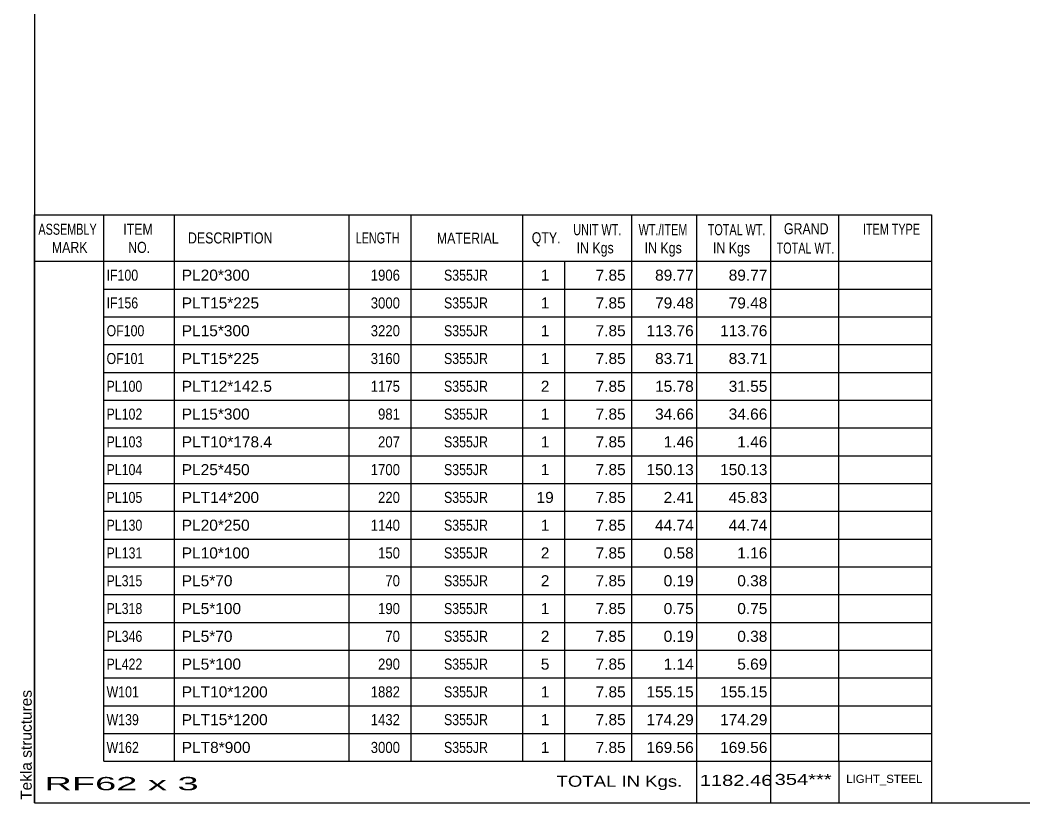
# Model space of a CAD drawing. Header units: millimetres. Extents: x -345 to 58, y -179 to 98.
# Drawn here: x -344.6 to -171.3, y -179.4 to -44.1 of the extents above; entities that cross this region are included whole.
import ezdxf

# ---------------------------------------------------------------- set-up
doc = ezdxf.new("R2010")
doc.units = ezdxf.units.MM
doc.styles.add('Arial', font='ARIAL.TTF', dxfattribs={"height": 0.2})

# ---------------------------------------------------------------- blocks, each defined once
blk = doc.blocks.new('Unknown-623466691-1210')
at = {"color": 5, "linetype": 'Continuous'}
for p, q in [((-342.1, 97.68), (-342.1, -179.32)), ((-342.1, -179.32), (57.9, -179.32))]:
    blk.add_line(p, q, dxfattribs=at)
at = {"color": 174, "linetype": 'Continuous', "style": 'Arial'}
blk.add_text('Tekla structures', height=1.9102, rotation=90, dxfattribs=at).set_placement((-342.6, -178.82))
blk = doc.blocks.new('CBS_BOM-623466691-8810')
at = {"color": 7, "linetype": 'Continuous'}
for p, q in [((-342.13, -85.76), (-342.13, -77.76)), ((-342.13, -77.76), (-187.21, -77.76)), ((-330.13, -85.76), (-330.13, -77.76)), ((-317.94, -85.76), (-317.94, -77.76)), ((-287.78, -85.76), (-287.78, -77.76)), ((-277.1, -85.76), (-277.1, -77.76)), ((-257.78, -85.76), (-257.78, -77.76)), ((-238.98, -85.76), (-238.98, -77.76)), ((-227.77, -85.76), (-227.77, -77.76)), ((-214.98, -85.76), (-214.98, -77.76)), ((-203.23, -85.76), (-203.23, -77.76)), ((-187.21, -77.76), (-187.21, -85.75)), ((-342.13, -85.76), (-187.21, -85.76)), ((-342.13, -90.56), (-342.13, -85.76)), ((-330.13, -90.56), (-330.13, -85.76)), ((-317.94, -90.56), (-317.94, -85.76)), ((-287.78, -90.56), (-287.78, -85.76)), ((-277.1, -90.56), (-277.1, -85.76)), ((-257.78, -90.56), (-257.78, -85.76)), ((-250.52, -90.56), (-250.52, -85.76)), ((-238.98, -90.56), (-238.98, -85.76)), ((-227.77, -90.56), (-227.77, -85.76)), ((-214.98, -90.56), (-214.98, -85.76)), ((-203.22, -90.56), (-203.22, -85.76)), ((-187.21, -85.76), (-187.21, -90.56)), ((-342.13, -95.36), (-342.13, -90.56)), ((-330.13, -90.56), (-187.21, -90.56)), ((-330.13, -95.36), (-330.13, -90.56)), ((-317.94, -95.36), (-317.94, -90.56)), ((-287.78, -95.36), (-287.78, -90.56)), ((-277.1, -95.36), (-277.1, -90.56)), ((-257.78, -95.36), (-257.78, -90.56)), ((-250.52, -95.36), (-250.52, -90.56)), ((-238.98, -95.36), (-238.98, -90.56)), ((-227.77, -95.36), (-227.77, -90.56)), ((-214.98, -95.36), (-214.98, -90.56)), ((-203.22, -95.36), (-203.22, -90.56)), ((-187.21, -90.56), (-187.21, -95.36)), ((-342.13, -100.16), (-342.13, -95.36)), ((-330.13, -95.36), (-187.21, -95.36)), ((-330.13, -100.16), (-330.13, -95.36)), ((-317.94, -100.16), (-317.94, -95.36)), ((-287.78, -100.16), (-287.78, -95.36)), ((-277.1, -100.16), (-277.1, -95.36)), ((-257.78, -100.16), (-257.78, -95.36)), ((-250.52, -100.16), (-250.52, -95.36)), ((-238.98, -100.16), (-238.98, -95.36)), ((-227.77, -100.16), (-227.77, -95.36)), ((-214.98, -100.16), (-214.98, -95.36)), ((-203.22, -100.16), (-203.22, -95.36)), ((-187.21, -95.36), (-187.21, -100.16)), ((-342.13, -104.96), (-342.13, -100.16)), ((-330.13, -100.16), (-187.21, -100.16)), ((-330.13, -104.96), (-330.13, -100.16)), ((-317.94, -104.96), (-317.94, -100.16)), ((-287.78, -104.96), (-287.78, -100.16)), ((-277.1, -104.96), (-277.1, -100.16)), ((-257.78, -104.96), (-257.78, -100.16)), ((-250.52, -104.96), (-250.52, -100.16)), ((-238.98, -104.96), (-238.98, -100.16)), ((-227.77, -104.96), (-227.77, -100.16)), ((-214.98, -104.96), (-214.98, -100.16)), ((-203.22, -104.96), (-203.22, -100.16)), ((-187.21, -100.16), (-187.21, -104.96)), ((-342.13, -109.76), (-342.13, -104.96)), ((-330.13, -104.96), (-187.21, -104.96)), ((-330.13, -109.76), (-330.13, -104.96)), ((-317.94, -109.76), (-317.94, -104.96)), ((-287.78, -109.76), (-287.78, -104.96)), ((-277.1, -109.76), (-277.1, -104.96)), ((-257.78, -109.76), (-257.78, -104.96)), ((-250.52, -109.76), (-250.52, -104.96)), ((-238.98, -109.76), (-238.98, -104.96)), ((-227.77, -109.76), (-227.77, -104.96)), ((-214.98, -109.76), (-214.98, -104.96)), ((-203.22, -109.76), (-203.22, -104.96)), ((-187.21, -104.96), (-187.21, -109.76)), ((-342.13, -114.56), (-342.13, -109.76)), ((-330.13, -109.76), (-187.21, -109.76)), ((-330.13, -114.56), (-330.13, -109.76)), ((-317.94, -114.56), (-317.94, -109.76)), ((-287.78, -114.56), (-287.78, -109.76)), ((-277.1, -114.56), (-277.1, -109.76)), ((-257.78, -114.56), (-257.78, -109.76)), ((-250.52, -114.56), (-250.52, -109.76)), ((-238.98, -114.56), (-238.98, -109.76)), ((-227.77, -114.56), (-227.77, -109.76)), ((-214.98, -114.56), (-214.98, -109.76)), ((-203.22, -114.56), (-203.22, -109.76)), ((-187.21, -109.76), (-187.21, -114.56)), ((-342.13, -119.36), (-342.13, -114.56)), ((-330.13, -114.56), (-187.21, -114.56)), ((-330.13, -119.36), (-330.13, -114.56)), ((-317.94, -119.36), (-317.94, -114.56)), ((-287.78, -119.36), (-287.78, -114.56)), ((-277.1, -119.36), (-277.1, -114.56)), ((-257.78, -119.36), (-257.78, -114.56)), ((-250.52, -119.36), (-250.52, -114.56)), ((-238.98, -119.36), (-238.98, -114.56)), ((-227.77, -119.36), (-227.77, -114.56)), ((-214.98, -119.36), (-214.98, -114.56)), ((-203.22, -119.36), (-203.22, -114.56)), ((-187.21, -114.56), (-187.21, -119.36)), ((-342.13, -124.16), (-342.13, -119.36)), ((-330.13, -119.36), (-187.21, -119.36)), ((-330.13, -124.16), (-330.13, -119.36)), ((-317.94, -124.16), (-317.94, -119.36)), ((-287.78, -124.16), (-287.78, -119.36)), ((-277.1, -124.16), (-277.1, -119.36)), ((-257.78, -124.16), (-257.78, -119.36)), ((-250.52, -124.16), (-250.52, -119.36)), ((-238.98, -124.16), (-238.98, -119.36)), ((-227.77, -124.16), (-227.77, -119.36)), ((-214.98, -124.16), (-214.98, -119.36)), ((-203.22, -124.16), (-203.22, -119.36)), ((-187.21, -119.36), (-187.21, -124.16)), ((-342.13, -128.96), (-342.13, -124.16)), ((-330.13, -124.16), (-187.21, -124.16)), ((-330.13, -128.96), (-330.13, -124.16)), ((-317.94, -128.96), (-317.94, -124.16)), ((-287.78, -128.96), (-287.78, -124.16)), ((-277.1, -128.96), (-277.1, -124.16)), ((-257.78, -128.96), (-257.78, -124.16)), ((-250.52, -128.96), (-250.52, -124.16)), ((-238.98, -128.96), (-238.98, -124.16)), ((-227.77, -128.96), (-227.77, -124.16)), ((-214.98, -128.96), (-214.98, -124.16)), ((-203.22, -128.96), (-203.22, -124.16)), ((-187.21, -124.16), (-187.21, -128.96)), ((-342.13, -133.76), (-342.13, -128.96)), ((-330.13, -128.96), (-187.21, -128.96)), ((-330.13, -133.76), (-330.13, -128.96)), ((-317.94, -133.76), (-317.94, -128.96)), ((-287.78, -133.76), (-287.78, -128.96)), ((-277.1, -133.76), (-277.1, -128.96)), ((-257.78, -133.76), (-257.78, -128.96)), ((-250.52, -133.76), (-250.52, -128.96)), ((-238.98, -133.76), (-238.98, -128.96)), ((-227.77, -133.76), (-227.77, -128.96)), ((-214.98, -133.76), (-214.98, -128.96)), ((-203.22, -133.76), (-203.22, -128.96)), ((-187.21, -128.96), (-187.21, -133.76)), ((-342.13, -138.56), (-342.13, -133.76)), ((-330.13, -133.76), (-187.21, -133.76)), ((-330.13, -138.56), (-330.13, -133.76)), ((-317.94, -138.56), (-317.94, -133.76)), ((-287.78, -138.56), (-287.78, -133.76)), ((-277.1, -138.56), (-277.1, -133.76)), ((-257.78, -138.56), (-257.78, -133.76)), ((-250.52, -138.56), (-250.52, -133.76)), ((-238.98, -138.56), (-238.98, -133.76)), ((-227.77, -138.56), (-227.77, -133.76)), ((-214.98, -138.56), (-214.98, -133.76)), ((-203.22, -138.56), (-203.22, -133.76)), ((-187.21, -133.76), (-187.21, -138.56)), ((-342.13, -143.36), (-342.13, -138.56)), ((-330.13, -138.56), (-187.21, -138.56)), ((-330.13, -143.36), (-330.13, -138.56)), ((-317.94, -143.36), (-317.94, -138.56)), ((-287.78, -143.36), (-287.78, -138.56)), ((-277.1, -143.36), (-277.1, -138.56)), ((-257.78, -143.36), (-257.78, -138.56)), ((-250.52, -143.36), (-250.52, -138.56)), ((-238.98, -143.36), (-238.98, -138.56)), ((-227.77, -143.36), (-227.77, -138.56)), ((-214.98, -143.36), (-214.98, -138.56)), ((-203.22, -143.36), (-203.22, -138.56)), ((-187.21, -138.56), (-187.21, -143.36)), ((-342.13, -148.16), (-342.13, -143.36)), ((-330.13, -143.36), (-187.21, -143.36)), ((-330.13, -148.16), (-330.13, -143.36)), ((-317.94, -148.16), (-317.94, -143.36)), ((-287.78, -148.16), (-287.78, -143.36)), ((-277.1, -148.16), (-277.1, -143.36)), ((-257.78, -148.16), (-257.78, -143.36)), ((-250.52, -148.16), (-250.52, -143.36)), ((-238.98, -148.16), (-238.98, -143.36)), ((-227.77, -148.16), (-227.77, -143.36)), ((-214.98, -148.16), (-214.98, -143.36)), ((-203.22, -148.16), (-203.22, -143.36)), ((-187.21, -143.36), (-187.21, -148.16)), ((-342.13, -152.96), (-342.13, -148.16)), ((-330.13, -148.16), (-187.21, -148.16)), ((-330.13, -152.96), (-330.13, -148.16)), ((-317.94, -152.96), (-317.94, -148.16)), ((-287.78, -152.96), (-287.78, -148.16)), ((-277.1, -152.96), (-277.1, -148.16)), ((-257.78, -152.96), (-257.78, -148.16)), ((-250.52, -152.96), (-250.52, -148.16)), ((-238.98, -152.96), (-238.98, -148.16)), ((-227.77, -152.96), (-227.77, -148.16)), ((-214.98, -152.96), (-214.98, -148.16)), ((-203.22, -152.96), (-203.22, -148.16)), ((-187.21, -148.16), (-187.21, -152.96)), ((-342.13, -157.76), (-342.13, -152.96)), ((-330.13, -152.96), (-187.21, -152.96)), ((-330.13, -157.76), (-330.13, -152.96)), ((-317.94, -157.76), (-317.94, -152.96)), ((-287.78, -157.76), (-287.78, -152.96)), ((-277.1, -157.76), (-277.1, -152.96)), ((-257.78, -157.76), (-257.78, -152.96)), ((-250.52, -157.76), (-250.52, -152.96)), ((-238.98, -157.76), (-238.98, -152.96)), ((-227.77, -157.76), (-227.77, -152.96)), ((-214.98, -157.76), (-214.98, -152.96)), ((-203.22, -157.76), (-203.22, -152.96)), ((-187.21, -152.96), (-187.21, -157.76)), ((-342.13, -162.56), (-342.13, -157.76)), ((-330.13, -157.76), (-187.21, -157.76)), ((-330.13, -162.56), (-330.13, -157.76)), ((-317.94, -162.56), (-317.94, -157.76)), ((-287.78, -162.56), (-287.78, -157.76)), ((-277.1, -162.56), (-277.1, -157.76)), ((-257.78, -162.56), (-257.78, -157.76)), ((-250.52, -162.56), (-250.52, -157.76)), ((-238.98, -162.56), (-238.98, -157.76)), ((-227.77, -162.56), (-227.77, -157.76)), ((-214.98, -162.56), (-214.98, -157.76)), ((-203.22, -162.56), (-203.22, -157.76)), ((-187.21, -157.76), (-187.21, -162.56)), ((-342.13, -167.36), (-342.13, -162.56)), ((-330.13, -162.56), (-187.21, -162.56)), ((-330.13, -167.36), (-330.13, -162.56)), ((-317.94, -167.36), (-317.94, -162.56)), ((-287.78, -167.36), (-287.78, -162.56)), ((-277.1, -167.36), (-277.1, -162.56)), ((-257.78, -167.36), (-257.78, -162.56)), ((-250.52, -167.36), (-250.52, -162.56)), ((-238.98, -167.36), (-238.98, -162.56)), ((-227.77, -167.36), (-227.77, -162.56)), ((-214.98, -167.36), (-214.98, -162.56)), ((-203.22, -167.36), (-203.22, -162.56)), ((-187.21, -162.56), (-187.21, -167.36)), ((-342.13, -172.16), (-342.13, -167.36)), ((-330.13, -167.36), (-187.21, -167.36)), ((-330.13, -172.16), (-330.13, -167.36)), ((-317.94, -172.16), (-317.94, -167.36)), ((-287.78, -172.16), (-287.78, -167.36)), ((-277.1, -172.16), (-277.1, -167.36)), ((-257.78, -172.16), (-257.78, -167.36)), ((-250.52, -172.16), (-250.52, -167.36)), ((-238.98, -172.16), (-238.98, -167.36)), ((-227.77, -172.16), (-227.77, -167.36)), ((-214.98, -172.16), (-214.98, -167.36)), ((-203.22, -172.16), (-203.22, -167.36)), ((-187.21, -167.36), (-187.21, -172.16)), ((-342.13, -179.36), (-342.13, -172.17)), ((-330.13, -172.16), (-187.21, -172.16)), ((-227.77, -179.36), (-227.77, -172.17)), ((-214.98, -179.36), (-214.98, -172.17)), ((-203.18, -179.36), (-203.18, -172.17)), ((-187.21, -172.16), (-187.21, -179.36)), ((-342.13, -179.36), (-187.21, -179.36))]:
    blk.add_line(p, q, dxfattribs=at)
at = {"color": 3, "linetype": 'Continuous', "style": 'Arial'}
for s, height, width, p in [('ASSEMBLY', 1.91, 0.7, (-341.45, -81.18)), ('ITEM', 1.91, 0.8, (-326.8, -81.18)), ('UNIT WT.', 1.91, 0.7, (-249.09, -81.26)), ('WT./ITEM', 1.91, 0.7, (-237.8, -81.26)), ('TOTAL WT.', 1.91, 0.7, (-225.86, -81.26)), ('GRAND', 1.91, 0.8, (-212.71, -81.1)), ('ITEM TYPE', 1.91, 0.7, (-199.07, -81.18)), ('DESCRIPTION', 1.9102, 0.8, (-315.62, -82.69)), ('LENGTH', 1.91, 0.7, (-286.67, -82.69)), ('MATERIAL', 1.91, 0.8, (-272.65, -82.73)), ('QTY.', 1.91, 0.8, (-256.26, -82.66)), ('MARK', 1.91, 0.8, (-339.13, -84.32)), ('NO.', 1.91, 0.8, (-325.95, -84.32)), ('IN Kgs', 1.91, 0.8, (-248.51, -84.4)), ('IN Kgs', 1.91, 0.8, (-236.76, -84.4)), ('IN Kgs', 1.91, 0.8, (-224.97, -84.4)), ('TOTAL WT.', 1.91, 0.7, (-213.97, -84.44))]:
    blk.add_text(s, height=height, dxfattribs=dict(at, width=width)).set_placement(p)
at = {"color": 7, "linetype": 'Continuous', "style": 'Arial'}
for s, width, p in [('IF100', 0.8, (-329.68, -89.12)), ('1906', 0.85, (-284.06, -89.12)), ('S355JR', 0.8, (-271.41, -89.12)), ('IF156', 0.8, (-329.68, -93.92)), ('3000', 0.85, (-284.06, -93.92)), ('S355JR', 0.8, (-271.41, -93.92)), ('OF100', 0.8, (-329.68, -98.72)), ('3220', 0.85, (-284.06, -98.72)), ('S355JR', 0.8, (-271.41, -98.72)), ('OF101', 0.8, (-329.68, -103.52)), ('3160', 0.85, (-284.06, -103.52)), ('S355JR', 0.8, (-271.41, -103.52)), ('PL100', 0.8, (-329.68, -108.32)), ('1175', 0.85, (-284.06, -108.32)), ('S355JR', 0.8, (-271.41, -108.32)), ('PL102', 0.8, (-329.68, -113.12)), ('981', 0.85, (-282.8, -113.12)), ('S355JR', 0.8, (-271.41, -113.12)), ('PL103', 0.8, (-329.68, -117.92)), ('207', 0.85, (-282.8, -117.92)), ('S355JR', 0.8, (-271.41, -117.92)), ('PL104', 0.8, (-329.68, -122.72)), ('1700', 0.85, (-284.06, -122.72)), ('S355JR', 0.8, (-271.41, -122.72)), ('PL105', 0.8, (-329.68, -127.52)), ('220', 0.85, (-282.8, -127.52)), ('S355JR', 0.8, (-271.41, -127.52)), ('PL130', 0.8, (-329.68, -132.32)), ('1140', 0.85, (-284.06, -132.32)), ('S355JR', 0.8, (-271.41, -132.32)), ('PL131', 0.8, (-329.68, -137.12)), ('150', 0.85, (-282.8, -137.12)), ('S355JR', 0.8, (-271.41, -137.12)), ('PL315', 0.8, (-329.68, -141.92)), ('70', 0.85, (-281.54, -141.92)), ('S355JR', 0.8, (-271.41, -141.92)), ('PL318', 0.8, (-329.68, -146.72)), ('190', 0.85, (-282.8, -146.72)), ('S355JR', 0.8, (-271.41, -146.72)), ('PL346', 0.8, (-329.68, -151.52)), ('70', 0.85, (-281.54, -151.52)), ('S355JR', 0.8, (-271.41, -151.52)), ('PL422', 0.8, (-329.68, -156.32)), ('290', 0.85, (-282.8, -156.32)), ('S355JR', 0.8, (-271.41, -156.32)), ('W101', 0.8, (-329.68, -161.12)), ('1882', 0.85, (-284.06, -161.12)), ('S355JR', 0.8, (-271.41, -161.12)), ('W139', 0.8, (-329.68, -165.92)), ('1432', 0.85, (-284.06, -165.92)), ('S355JR', 0.8, (-271.41, -165.92)), ('W162', 0.8, (-329.68, -170.72)), ('3000', 0.85, (-284.06, -170.72)), ('S355JR', 0.8, (-271.41, -170.72))]:
    blk.add_text(s, height=1.91, dxfattribs=dict(at, width=width)).set_placement(p)
for s, height, p in [('PL20*300', 1.91, (-316.69, -89.12)), ('1', 1.91, (-254.69, -89.12)), ('7.85', 1.91, (-245.23, -89.12)), ('89.77', 1.91, (-234.96, -89.12)), ('89.77', 1.91, (-222.25, -89.12)), ('PLT15*225', 1.91, (-316.69, -93.92)), ('1', 1.91, (-254.69, -93.92)), ('7.85', 1.91, (-245.23, -93.92)), ('79.48', 1.91, (-234.96, -93.92)), ('79.48', 1.91, (-222.25, -93.92)), ('PL15*300', 1.91, (-316.69, -98.72)), ('1', 1.91, (-254.69, -98.72)), ('7.85', 1.91, (-245.23, -98.72)), ('113.76', 1.91, (-236.45, -98.72)), ('113.76', 1.91, (-223.73, -98.72)), ('PLT15*225', 1.91, (-316.69, -103.52)), ('1', 1.91, (-254.69, -103.52)), ('7.85', 1.91, (-245.23, -103.52)), ('83.71', 1.91, (-234.96, -103.52)), ('83.71', 1.91, (-222.25, -103.52)), ('PLT12*142.5', 1.9102, (-316.69, -108.32)), ('2', 1.91, (-254.69, -108.32)), ('7.85', 1.91, (-245.23, -108.32)), ('15.78', 1.91, (-234.96, -108.32)), ('31.55', 1.91, (-222.25, -108.32)), ('PL15*300', 1.91, (-316.69, -113.12)), ('1', 1.91, (-254.69, -113.12)), ('7.85', 1.91, (-245.23, -113.12)), ('34.66', 1.91, (-234.96, -113.12)), ('34.66', 1.91, (-222.25, -113.12)), ('PLT10*178.4', 1.9102, (-316.69, -117.92)), ('1', 1.91, (-254.69, -117.92)), ('7.85', 1.91, (-245.23, -117.92)), ('1.46', 1.91, (-233.48, -117.92)), ('1.46', 1.91, (-220.77, -117.92)), ('PL25*450', 1.91, (-316.69, -122.72)), ('1', 1.91, (-254.69, -122.72)), ('7.85', 1.91, (-245.23, -122.72)), ('150.13', 1.91, (-236.45, -122.72)), ('150.13', 1.91, (-223.73, -122.72)), ('PLT14*200', 1.91, (-316.69, -127.52)), ('19', 1.91, (-255.43, -127.52)), ('7.85', 1.91, (-245.23, -127.52)), ('2.41', 1.91, (-233.48, -127.52)), ('45.83', 1.91, (-222.25, -127.52)), ('PL20*250', 1.91, (-316.69, -132.32)), ('1', 1.91, (-254.69, -132.32)), ('7.85', 1.91, (-245.23, -132.32)), ('44.74', 1.91, (-234.96, -132.32)), ('44.74', 1.91, (-222.25, -132.32)), ('PL10*100', 1.91, (-316.69, -137.12)), ('2', 1.91, (-254.69, -137.12)), ('7.85', 1.91, (-245.23, -137.12)), ('0.58', 1.91, (-233.48, -137.12)), ('1.16', 1.91, (-220.77, -137.12)), ('PL5*70', 1.91, (-316.69, -141.92)), ('2', 1.91, (-254.69, -141.92)), ('7.85', 1.91, (-245.23, -141.92)), ('0.19', 1.91, (-233.48, -141.92)), ('0.38', 1.91, (-220.77, -141.92)), ('PL5*100', 1.91, (-316.69, -146.72)), ('1', 1.91, (-254.69, -146.72)), ('7.85', 1.91, (-245.23, -146.72)), ('0.75', 1.91, (-233.48, -146.72)), ('0.75', 1.91, (-220.77, -146.72)), ('PL5*70', 1.91, (-316.69, -151.52)), ('2', 1.91, (-254.69, -151.52)), ('7.85', 1.91, (-245.23, -151.52)), ('0.19', 1.91, (-233.48, -151.52)), ('0.38', 1.91, (-220.77, -151.52)), ('PL5*100', 1.91, (-316.69, -156.32)), ('5', 1.91, (-254.69, -156.32)), ('7.85', 1.91, (-245.23, -156.32)), ('1.14', 1.91, (-233.48, -156.32)), ('5.69', 1.91, (-220.77, -156.32)), ('PLT10*1200', 1.91, (-316.69, -161.12)), ('1', 1.91, (-254.69, -161.12)), ('7.85', 1.91, (-245.23, -161.12)), ('155.15', 1.91, (-236.45, -161.12)), ('155.15', 1.91, (-223.73, -161.12)), ('PLT15*1200', 1.91, (-316.69, -165.92)), ('1', 1.91, (-254.69, -165.92)), ('7.85', 1.91, (-245.23, -165.92)), ('174.29', 1.91, (-236.45, -165.92)), ('174.29', 1.91, (-223.73, -165.92)), ('PLT8*900', 1.91, (-316.69, -170.72)), ('1', 1.91, (-254.69, -170.72)), ('7.85', 1.91, (-245.23, -170.72)), ('169.56', 1.91, (-236.45, -170.72)), ('169.56', 1.91, (-223.73, -170.72))]:
    blk.add_text(s, height=height, dxfattribs=at).set_placement(p)
at = {"color": 6, "linetype": 'Continuous', "style": 'Arial'}
for s, height, width, p in [('RF62 x 3', 2.292, 2.05, (-340.41, -177.16)), ('TOTAL IN Kgs.', 1.9102, 1.2, (-251.97, -176.56)), ('1182.46', 1.91, 1.3, (-227.24, -176.41)), ('354***', 1.91, 1.3, (-214.31, -176.25))]:
    blk.add_text(s, height=height, dxfattribs=dict(at, width=width)).set_placement(p)
blk.add_text('LIGHT_STEEL', height=1.4135, dxfattribs=at).set_placement((-201.96, -175.9))

msp = doc.modelspace()

# ---------------------------------------------------------------- block references
for name in ['Unknown-623466691-1210', 'CBS_BOM-623466691-8810']:
    msp.add_blockref(name, (0, 0))

doc.saveas('drawing.dxf')
